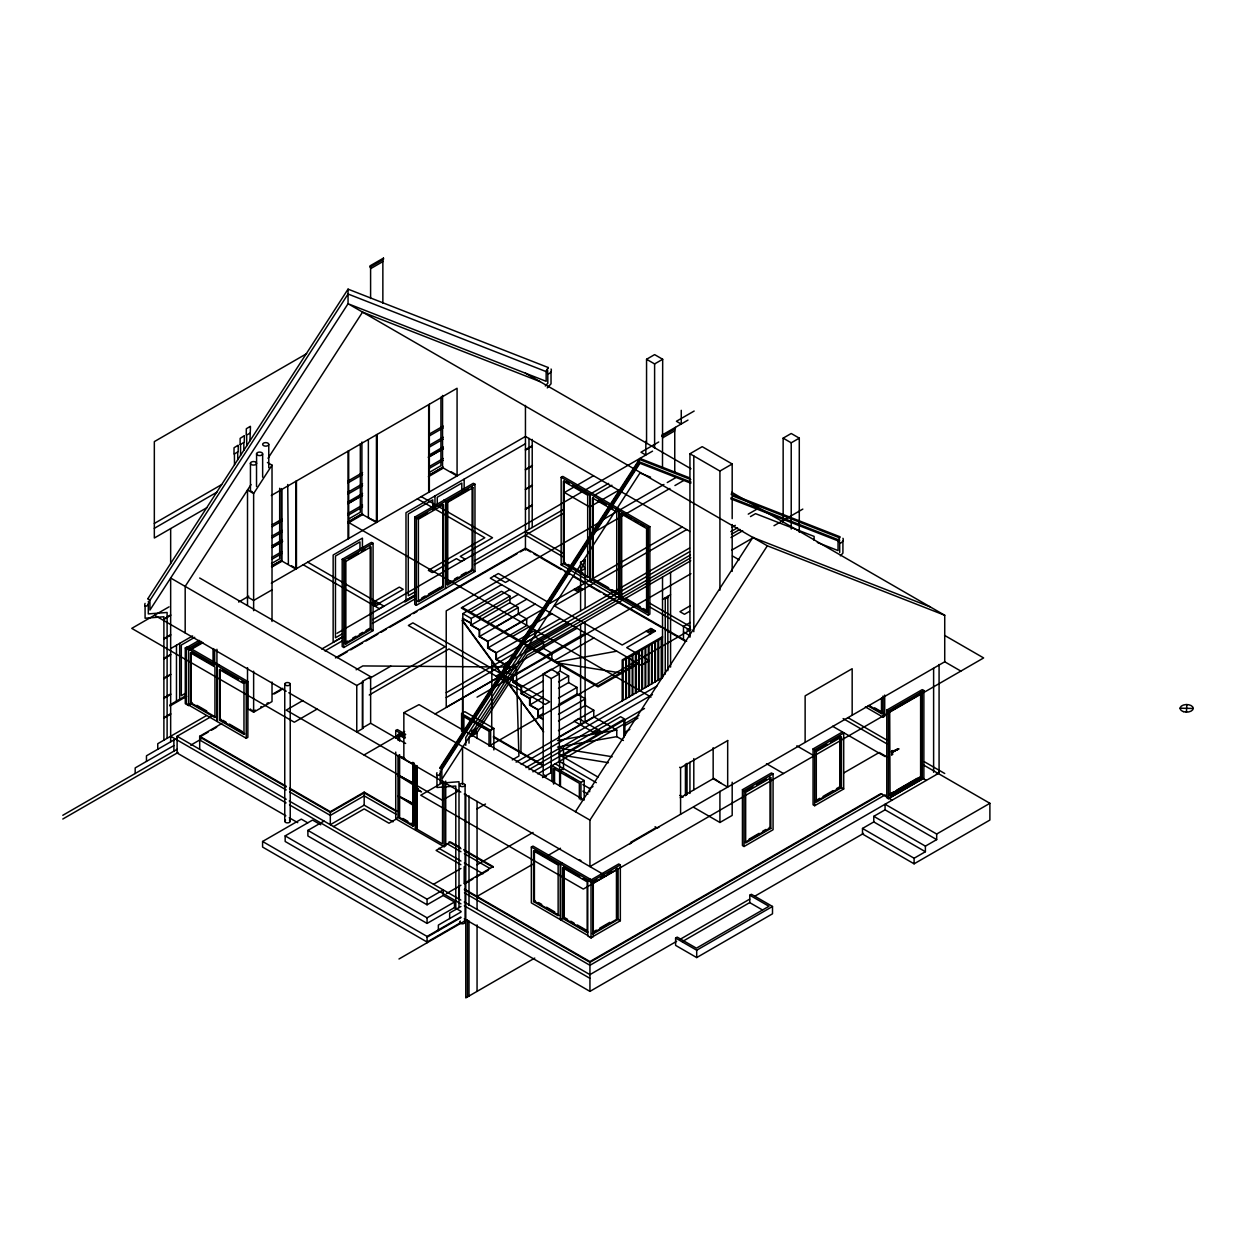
<?xml version="1.0" encoding="UTF-8"?>
<svg xmlns="http://www.w3.org/2000/svg" width="1256" height="1256" viewBox="0 0 1256 1256"><rect width="100%" height="100%" fill="white"/><g stroke="black" fill="none" stroke-linecap="round" stroke-linejoin="round"><path stroke-width="1.5" d="M548.228 367.537L546.156 371.588L548.228 367.537L348.053 289.147L348.053 303.732L149.951 610.055L149.951 600.337L348.053 294.014L546.156 371.603L546.156 381.306L348.053 303.732L767.337 545.81L944.732 615.267L944.732 661.786L589.943 866.609L589.943 820.105L767.337 545.81M891.854 754.95C892.168 750.994 892.011 756.081 891.98 753.93M1186.418 712.121L1186.842 704.538M416.835 791.217L417.73 791.421M892.812 752.093L892.875 751.371A1.853 1.068 -60 0 0 892.89 750.805C884.789 755.421 910.365 744.353 892.545 751.182A1.853 1.068 -60 0 0 892.561 750.617L892.529 750.538M897.428 748.906L893.095 752.156L892.074 751.386M417.604 789.616L417.73 789.459A1.853 1.068 60 0 0 417.746 788.909L416.442 789.004L418.06 789.286A1.853 1.068 60 0 0 418.06 788.721C410.681 786.382 430.023 796.885 416.678 788.862M417.243 788.533L418.06 788.721C415.438 789.569 419.159 790.118 416.945 788.705M891.697 751.575L891.854 752.171M892.529 751.261L891.823 752.014M897.585 749.549L892.718 751.763M417.102 790.464C416.066 794.514 419.159 789.145 416.961 791.484M417.337 791.688L416.914 791.453M585.108 559.658L580.602 571.213L585.108 568.607L580.602 562.28L585.108 559.658L585.108 608.344M417.589 789.004L416.474 789.16M416.945 787.983L416.835 788.768M891.854 751.151L893.095 752.156M817.342 542.466L838.05 550.568L838.05 540.865L840.107 536.814L731.086 494.11M476.04 728.292L471.518 736.11L471.518 730.898L476.04 728.292L476.04 733.504L471.518 730.898M147.878 598.672L149.951 600.321L147.878 598.672L348.053 289.147M251.027 484.58L185.181 586.411L185.181 632.914M268.03 458.299L362.56 312.116L539.954 381.573M253.634 610.683L253.634 493.561L272.018 465.144L267.418 462.491M440.291 768.358L639.948 459.633L690.769 479.541M441.327 769.19L639.948 462.067L690.957 482.053M580.602 564.76L441.845 779.317L441.845 769.614L639.948 463.276L690.831 483.215M583.177 560.788L639.948 473.01L650.592 477.17M476.778 733.08L527.128 655.224L690.706 560.773M575.436 811.721L752.831 537.427L930.225 606.899M472.853 735.341L526.437 652.633L690.769 557.758M892.09 753.474L892.922 754.087L891.525 754.762M545.292 385.969L547.804 383.253L547.804 373.362M547.271 387.9L551.023 383.834L551.023 371.493M840.405 555.811L842.917 553.111L842.917 540.755M249.96 440.825L250.478 426.522M893.095 751.59L891.98 750.947L892.749 750.633M249.991 433.147L246.663 435.078L246.741 445.817M234.495 464.751L234.417 454.013L238.185 451.579L238.248 445.488M240.336 444.608L244.292 442.128L244.371 436.067M370.599 268.674L382.86 261.593M306.621 353.674L154.331 441.61L154.331 538.023L206.816 507.722M154.331 523.454L221.653 484.596M154.331 528.321L216.864 492.211M271.327 495.492L457.074 388.261L457.074 475.945L442.552 467.562L429.505 475.098M272.254 524.757L281.941 519.168M348.053 481.001L362.56 472.617M428.689 434.435L443.195 426.067M272.254 526.609L281.941 521.036M348.053 482.854L362.56 474.47M428.689 436.303L443.195 427.919M272.254 535.92L281.941 530.346M348.053 492.164L362.56 483.78M428.689 445.613L443.195 437.229M272.254 537.788L281.941 532.199M348.053 494.032L362.56 485.648M428.689 447.481L443.195 439.098M272.254 545.638L281.941 540.049M348.053 501.866L362.56 493.498M428.689 455.316L443.195 446.932M169.042 606.852L131.754 628.377L294.312 722.231L317.093 709.075M272.536 547.098L282.726 541.21M348.823 503.059L362.34 495.257M428.218 457.215L443.431 448.439M272.254 547.49L281.941 541.901M348.053 503.735L362.56 495.351M428.689 457.184L443.195 448.8M170.659 614.875L163.673 619.381L170.659 615.346M272.254 557.193L281.941 551.604M348.053 513.437L362.56 505.053M428.689 466.887L443.195 458.503M272.254 559.061L281.941 553.472M348.053 515.305L362.56 506.922M428.689 468.739L443.195 460.371M271.5 563.552L279.68 558.826L279.68 488.286M348.87 518.885L360.315 512.275L360.315 443.682M429.505 472.335L440.935 465.725L440.935 397.132M272.254 565.718L281.941 560.129L281.941 490.123M348.053 521.962L362.56 513.578M428.689 475.412L443.195 467.028M271.5 566.315L281.297 560.663L295.804 569.047L295.804 481.362M348.87 521.648L361.916 514.112L376.439 522.496L376.439 434.812M272.128 566.911L282.16 561.118M347.755 523.25L362.78 514.567M428.39 476.699L443.415 468.017M288.378 564.023L287.734 484.502M646.557 443.556L646.557 359.279L654.611 354.616L662.681 359.279L662.493 467.248M163.72 638.676L170.659 634.657M163.72 639.147L170.659 635.144M238.64 602.048L248.798 596.192M271.327 583.177L525.448 436.46L690.094 531.524M646.557 359.279L654.611 363.926L662.681 359.279M170.659 648.583L192.592 635.929M272.018 589.849L253.634 600.462L247.511 596.93M525.448 443.729L405.986 512.699L405.986 600.242M194.727 637.294L181.304 645.05L181.304 695.698L186.343 692.794M163.72 658.458L170.659 654.455M525.448 449.617L532.387 445.613M163.72 658.929L170.659 654.925M525.448 450.088L532.387 446.084M190.802 704.224L188.541 705.527L185.276 703.658L185.276 647.97L187.537 646.667L247.856 681.49L247.856 737.351L246.239 738.277L188.165 704.757L189.782 703.815M187.898 704.6L186.281 703.674L186.281 647.798L199.186 640.356M414.731 517.111L473.355 483.277L474.972 484.204L474.972 571.48L416.348 605.314L414.731 604.387L414.731 517.111L416.348 518.037L474.972 484.204M342.197 559.281L371.462 542.388L373.079 543.314L373.079 630.591L343.814 647.499L342.197 646.557L342.197 559.281L343.814 560.223L373.079 543.314M200.803 641.282L187.898 648.74L186.281 647.798M189.782 647.955L188.165 648.881L246.239 682.416L247.856 681.49M185.276 647.97L188.541 649.839L190.802 648.536M192.058 648.002L202.122 642.193M189.515 650.404L202.923 642.664M348.399 558.999L358.478 553.174M361.838 551.243L365.198 549.296M417.589 518.759L427.652 512.95M432.692 510.03L436.052 508.099M439.412 506.152L442.771 504.221L442.771 586.772L417.589 601.31M468.755 489.212L446.932 501.819L446.932 584.37L472.115 569.832L472.115 487.281M446.131 501.348L447.748 502.274L472.915 487.736L472.915 570.287L447.748 584.825L446.131 583.899L451.171 580.994M344.238 560.474L345.855 561.401L371.038 546.862L371.038 629.413L345.855 643.951L344.238 643.025L347.598 641.078M163.72 678.24L170.659 674.236M525.448 469.414L532.387 465.411M163.72 678.727L170.659 674.723M525.448 469.885L532.387 465.882M218.654 664.628L217.037 665.554L217.194 721.509L217.194 665.649L218.811 664.722M163.72 697.975L170.659 693.971M525.448 489.134L532.387 485.13M163.72 698.446L170.659 694.442M525.448 489.605L532.387 485.601M591.812 493.137L620.605 509.763L618.988 510.69L619.224 598.343L619.224 510.831L620.841 509.905L649.87 526.657L649.87 614.184L648.253 615.11L561.165 564.839L561.165 477.311L562.782 476.385L591.56 492.996L589.943 493.922L589.943 581.45L590.838 581.214M186.139 695.51L169.953 704.867L169.953 705.982L186.689 696.311M694.16 411.042L676.419 421.278L681.254 424.073L681.254 410.32M163.72 717.741L170.659 713.738M525.448 508.9L532.387 504.896M163.72 718.212L170.659 714.209M525.448 509.371L532.387 505.367M190.425 703.454L214.949 717.6L214.949 666.952L190.425 652.79L190.425 703.454L192.027 702.512M687.974 420.101L661.849 435.188L661.849 436.444L675.383 428.626L675.383 427.37M593.491 475.757L564.478 492.509L589.629 507.031L618.659 490.28M662.493 437.936L674.755 430.855M379.014 603.304L403.207 589.347L399.329 587.117L370.63 603.681L379.657 603.681L375.151 606.287L375.151 601.075M658.725 441.986L640.984 452.223L645.835 455.017L645.835 441.264M337.032 633.291L652.539 451.14M342.009 634.013L335.462 637.781L335.462 556.047L359.97 541.885L359.97 549.673M414.81 591.969L408.279 595.736L408.279 513.971L432.755 499.841L432.755 507.628M342.919 636.651L333.154 642.287L333.154 555.011L362.435 538.118L362.435 547.82M414.323 595.438L404.872 600.886L404.872 602.001L415.061 596.113M206.314 715.685L157.754 743.709L157.754 749.298M321.74 649.038L342.119 637.279M372.671 619.632L415.108 595.14M474.517 560.835L562.798 509.873M608.626 483.419L590.194 494.063L590.194 581.591L591.812 580.665M285.85 815.803L177.112 753.019L177.112 736.267L211.102 716.642M324.943 650.922L341.93 641.11M372.514 623.447L414.998 598.924M474.47 564.588L562.735 513.625M594.952 495.021L611.908 485.24M177.284 738.026L146.465 755.814L146.465 761.403M421.812 597.935L425.172 596.003M428.531 594.057L440.275 587.274M454.531 579.063L457.875 577.116M461.235 575.185L466.274 572.265M352.638 638.174L355.998 636.243M359.342 634.296L362.701 632.365M366.061 630.418L369.421 628.487L371.038 629.413M443.572 587.243L418.389 601.781L418.389 519.23L443.572 504.692L443.572 587.243L441.955 586.317M173.893 745.577L135.177 767.918L135.177 773.508M219.455 720.206L243.978 734.368L243.978 683.719L219.455 669.558L219.455 720.206L221.229 719.374M62.8 815.301L177.237 749.22M199.688 749.298L199.688 736.267L221.747 723.535M272.646 694.144L282.82 688.272M335.415 657.909L525.448 548.197L686.655 641.266M689.937 637.263L689.937 453.746L702.198 446.665L732.185 463.982L732.185 518.65M208.166 732.107L199.688 737.005L286.211 786.962M211.573 730.16L216.66 727.208M274.342 693.909L281.124 689.999M337.11 657.673L347.3 651.785M350.691 649.839L362.56 642.978M365.967 641.015L377.836 634.154M381.227 632.192L386.314 629.256M389.705 627.309L410.068 615.55M413.46 613.587L416.866 611.625M420.258 609.662L516.954 553.833M520.361 551.871L525.448 548.935L530.534 551.871M62.8 819.022L178.101 752.454M190.708 745.185L200.897 739.297M247.511 667.658L247.511 708.651L253.634 712.199L272.018 701.586L272.018 682.039M603.791 519.183L663.922 484.471M667.266 482.54L675.618 477.72M598.515 522.951L446.225 610.871L446.225 707.285L498.695 677M648.206 611.311L646.589 612.237L620.888 597.385L620.888 513.704L622.489 512.778M501.584 584.684L461.266 607.967L598.013 686.922L638.331 663.639M509.638 580.037L505.446 582.454L494.158 575.939M596.098 531.084L669.903 488.474M674.927 485.554L683.327 480.718M302.884 700.518L286.242 710.127L442.348 800.245L459.005 790.636M356.139 669.778L362.796 665.931L516.263 667.077L518.916 756.049L512.26 759.896M462.836 620.197L462.836 613.619L501.536 591.278L509.92 596.113L509.92 602.692L470.89 625.221L470.89 623.212L462.553 618.392L462.553 620.401L521.256 700.628L520.926 753.019M470.608 612.253L509.967 589.535M462.553 618.392L470.89 623.212M689.937 453.746L719.923 471.063L732.185 463.982M462.867 718.762L462.553 620.401M561.165 564.839L562.782 563.897M563.426 563.52L587.682 577.54L587.682 495.225L563.426 481.221L563.426 563.52L565.043 562.594M783.147 522.433L783.147 438.14L791.217 433.493L799.287 438.14L799.287 532.23M462.836 613.619L471.22 618.47L509.92 596.113M362.56 681.38L362.56 727.883L362.56 681.38L370.63 676.717L370.63 723.236L405.657 743.458M170.659 741.856L170.659 578.027L356.767 685.478L363.219 681.757M369.327 678.554L390.82 666.135M479.007 617.089L518.351 594.371M783.147 438.14L791.217 442.803L799.287 438.14M561.165 477.311L648.253 527.583L649.87 526.657M487.391 621.924L526.735 599.206M370.457 689.811L445.142 646.699L408.373 625.472L412.879 622.866L549.641 701.821L545.12 704.428L449.004 648.928L369.233 694.992M479.274 630.057L518.304 607.527L518.304 614.106L479.274 636.635L479.274 630.057L470.89 625.221M495.775 626.775L535.119 604.058M682.196 526.971L549.955 603.304L498.349 573.521L490.295 578.168L641.235 665.319L649.289 660.656L626.713 647.625L655.428 631.062L650.906 628.455L622.207 645.019L554.477 605.91L686.702 529.577M592.455 580.288L616.743 594.308L616.743 511.993L592.455 497.973L592.455 580.288L594.072 579.361L608.642 587.761M504.158 631.611L543.503 608.893M487.673 641.471L526.688 618.941L526.688 625.519L487.673 648.049L487.673 641.471L479.274 636.635M512.542 636.462L551.886 613.744M362.56 727.883L370.63 723.236M363.219 728.26L356.767 731.981L356.767 685.478M496.057 652.885L535.072 630.355L535.072 636.918L496.057 659.463L496.057 652.885L487.673 648.049M520.926 641.298L560.286 618.58M491.897 660.515L491.708 728.433M403.851 759.174L403.851 712.654L419.017 704.647L583.177 799.444M523.155 644.108L689.575 548.024M748.246 514.144L756.724 509.261M689.732 551.651L524.333 647.154L465.772 737.523L465.772 745.326M731.934 527.3L735.31 525.353M750.491 516.577L755.562 513.657L814.108 536.406L814.108 540.315M446.225 692.731L513.547 653.858M529.31 646.134L568.67 623.416M525.495 650.2L690.439 554.979M730.819 531.665L737.555 527.771M446.225 697.582L508.759 661.472M504.441 664.298L543.471 641.769L543.471 648.332L504.441 670.861L504.441 664.298L496.057 659.463M620.888 597.385L622.489 596.459M731.432 534.287L739.894 529.404M395.734 738.355L395.734 730.521L397.351 729.579L405.688 734.399M730.961 537.537L742.689 530.77M537.694 650.985L577.053 628.267M364.067 754.95L404.652 731.51M435.094 713.942L516.263 667.077M546.093 655.82L585.437 633.103M512.825 675.712L551.855 653.183L551.855 659.745L512.825 682.275L512.825 675.712L504.441 670.861M477.06 697.159L690.926 573.694M731.62 550.191L753.663 537.474M773.994 525.73L802.82 509.088M461.596 731.133L461.596 713.534L464.83 711.681L493.859 728.433L493.859 749.942M554.477 660.656L593.821 637.938M662.524 599.395L670.578 594.747M665.256 598.939L667.847 597.448M546.407 776.302L543.189 774.434L543.189 673.891L551.243 669.228L559.312 673.891L559.312 762.832M512.825 682.275L521.209 687.126L560.239 664.581L560.239 671.159L568.623 675.995L568.623 682.573L558.528 688.398M460.732 922.595L427.071 942.031L262.583 847.062L262.583 841.473L301.283 819.132L307.736 822.853M521.209 687.126L521.209 693.689L543.408 680.878M556.863 673.106L560.239 671.159M543.189 673.891L551.243 678.538L559.312 673.891M460.936 911.307L454.484 907.586L427.071 923.411L285.159 841.473L285.159 835.884L312.571 820.058L320.751 824.784M414.025 762.926L413.224 764.15L414.025 763.679M521.083 701.036L542.985 730.333M289.602 788.171L330.312 811.674L364.177 792.128L396.975 811.062M690.094 605.832L679.936 611.688L684.457 614.294L689.528 611.358M521.209 693.689L529.592 698.524L543.377 690.565M558.528 681.835L568.623 675.995M414.025 784.388L413.224 784.859L398.387 775.549L410.728 781.734M398.387 776.287L399.188 775.078M454.484 907.586L454.484 901.996L443.195 895.481L427.071 904.791L307.893 835.978L307.893 830.389L324.017 821.079M469.006 737.57L477.06 732.907L477.06 738.497M529.592 698.524L529.592 705.103L543.377 697.143M461.596 713.534L490.625 730.301L493.859 728.433M393.034 821.832L364.177 805.159L330.312 824.721L330.312 811.674M333.546 826.574L364.177 808.895L389.015 823.23L396.268 819.038M662.524 636.635L622.207 659.918L622.207 700.879M662.524 637.765L623.164 660.483L623.164 700.33M529.592 705.103L537.976 709.938L543.346 706.845M558.496 698.101L577.006 687.409L577.006 693.971L558.496 704.663M690.266 622.489L683.484 626.399L683.484 639.43M398.387 775.549L414.025 783.65M414.025 804.876L413.224 805.332L398.387 796.021L412.376 803.181M686.875 630.025L690.25 628.079M398.387 796.775L399.188 795.566M537.976 709.938L537.976 716.517L543.346 713.408M488.945 746.174L690.847 629.601M416.505 789.239L417.432 788.909M637.357 663.09L598.013 685.807L462.224 607.402M558.465 714.366L585.39 698.823L585.39 705.385L558.465 720.928M443.525 782.08L420.744 795.221L583.302 889.075L983.636 657.94L944.591 635.395M398.387 796.021L414.025 804.123M395.734 752.093L395.734 818.786L397.351 817.844M397.995 755.672L397.995 817.468L399.612 816.541L399.612 754.746M558.449 730.631L593.774 710.237L593.774 716.799M558.449 737.209L593.821 716.831L616.775 730.066L616.775 736.644L623.416 740.475M516.106 762.141L662.524 677.612L662.524 577.053M397.995 817.468L412.832 826.04L414.449 825.113L411.152 823.214M521.177 764.433L656.904 686.059M415.391 829.384L414.747 765.03M415.626 829.525L414.982 765.171M525.934 767.636L652.445 694.599M528.996 769.598L593.491 732.358M598.013 729.752L620.59 716.705L624.467 718.95L532.874 771.828M563.504 755.264L644.516 708.478M477.06 808.895L485.491 804.028M537.756 773.853L638.912 715.449M624.876 725.67L637.97 718.102M542.545 777.558L550.929 772.707L550.929 766.144M624.876 732.232L629.79 729.406M559.626 770.525L563.504 768.295L563.504 745.954M443.368 846.23L436.099 850.406L460.858 864.709M444.812 845.382L450.621 842.038L460.45 847.706M395.734 818.786L444.122 846.717L445.723 845.775L445.723 781.059M551.918 781.263L551.918 765.626L580.947 782.394L584.181 780.525L584.181 800.072M582.894 784.608L589.629 788.485L592.989 786.554M433.524 884.303L460.936 868.477M477.06 864.756L533.062 832.43M307.893 830.389L427.071 899.202L443.195 889.892L443.195 895.481M446.43 893.613L460.936 885.229M464.406 883.235L493.184 866.609L463.715 849.59M464.406 883.973L472.868 879.09M476.26 877.128L488.113 870.298M587.73 935.437L531.351 902.891L531.351 847.031L532.968 846.089L593.287 880.911L593.287 936.599L591.027 937.902L587.761 936.018L587.761 880.346L590.022 879.043M679.684 767.259L680.579 767.777L727.679 740.6M285.159 835.884L427.071 917.822L454.484 901.996M477.06 896.407L532.67 864.301M547.836 855.556L560.474 848.255M460.936 906.471L449.648 912.986L449.648 918.56M460.936 912.044L438.36 925.091L438.36 930.665M262.583 841.473L427.071 936.442L460.732 917.006M427.071 937.196L460.936 917.634M561.997 862.856L560.396 863.783L560.396 919.659L561.997 918.717M562.17 862.951L560.553 863.877L560.553 919.753L562.17 918.811M398.984 958.987L465.772 920.428M680.234 797.733L713.8 778.343L721.227 783.383M630.559 842.383L656.354 827.484L655.067 826.746M629.915 843.875L631.517 842.949M657.328 828.049L658.945 827.123M533.612 901.588L558.135 915.75L558.135 865.101L533.612 850.94L533.612 901.588L535.072 900.568M742.437 789.71L771.467 772.942L773.068 773.884L773.068 829.745L744.054 846.497L742.437 845.571L742.437 789.71L744.054 790.636L773.068 773.884M813.072 748.921L842.101 732.17L843.702 733.096L843.702 788.972L814.689 805.724L813.072 804.798L813.072 748.921L814.689 749.863L843.702 733.096M591.042 879.624L589.425 880.55L531.351 847.031M744.855 791.845L753.239 787.01M756.599 785.079L766.662 779.27M815.489 751.072L827.233 744.29M830.577 742.359L840.641 736.55L840.641 787.198L815.489 801.721M886.783 710.095L922.249 689.607L923.867 690.533L923.867 778.218L888.385 798.706L886.783 797.78L886.783 710.095L888.385 711.022L923.867 690.533M868.069 705.888L881.477 713.628L883.094 712.702L874.71 707.866M620.338 864.882L591.309 881.633L589.692 880.707L618.721 863.955L620.338 864.882L620.338 920.742L591.309 937.51L589.692 936.568M770.823 777.794L745.656 792.316L745.656 842.964L770.823 828.442L770.823 777.794L769.206 776.867M587.761 880.346L591.027 882.214L593.287 880.911M592.11 882.842L597.15 879.938M600.494 878.007L603.853 876.076M607.213 874.129L612.237 871.224M894.146 708.478L897.538 706.516M900.929 704.569L906 701.633M916.173 695.761L921.26 692.825L921.26 776.71L889.06 795.299M865.353 706.924L883.094 717.176L884.711 716.234L884.711 695.055M693.799 807.404L719.923 822.476L732.185 815.411L732.185 782.221M562.657 918.356L587.164 932.502L587.164 881.853L562.657 867.708L562.657 918.356L564.258 917.414L567.539 919.313M843.781 772.942L879.263 752.47L887.537 757.242M891.98 750.947L892.89 750.805M534.758 958.077L465.772 997.892L465.772 794.122M749.078 839.134L759.142 833.325M762.502 831.378L765.846 829.447M816.353 800.292L819.713 798.345M823.072 796.414L833.136 790.605M836.48 788.674L839.84 786.727L841.457 787.669L841.457 737.005L816.29 751.543L816.29 802.192L841.457 787.669M744.855 842.493L770.006 827.971L770.006 777.323M592.989 932.062L596.333 930.131M599.693 928.184L609.757 922.375M592.11 933.506L617.277 918.968L617.277 868.32M618.078 919.439L592.926 933.962L592.926 883.313L618.078 868.791L618.078 919.439L616.461 918.513L616.461 867.865M464.422 889.107L589.943 961.578L880.88 793.619L892.168 800.135M881.775 793.839L589.943 962.332L464.422 889.845M885.166 794.86L589.943 965.299L464.422 892.828M890.112 793.949L893.503 791.986M896.894 790.04L917.225 778.296M890.441 794.137L920.931 776.522L920.931 692.637M890.033 795.864L889.703 711.791L921.904 693.202L921.904 777.087L889.703 795.676L922.218 777.276L922.218 693.375L920.617 692.449L920.617 776.334L922.218 777.276M888.934 798.282L923.129 778.532L926.347 780.4M938.279 773.508L589.943 974.625L464.233 902.028M873.784 816.337L885.072 809.822L936.678 839.62L936.678 834.031L989.885 803.306L989.885 820.058L914.101 863.814L862.495 834.031L862.495 828.442L873.784 821.926L925.389 851.725L925.389 846.136L873.784 816.337L873.784 821.926M749.785 895.214L751.386 894.272L772.503 906.471L772.503 913.803L696.703 957.574L675.602 945.375L675.602 938.044L677.204 937.102L696.405 948.186L768.97 906.283L749.785 895.214L749.785 902.656L762.58 910.035M464.233 918.795L589.943 991.377L676.607 941.341M680.014 939.378L749.675 899.155M754.778 896.219L863.516 833.435M682.275 941.623L749.785 902.546M675.602 938.044L696.703 950.227L772.503 906.471M925.389 846.136L936.678 839.62M862.495 828.442L914.101 858.24L925.389 851.725M237.714 452.097L237.714 459.759M240.54 444.561L240.603 455.3M250.242 426.365L246.317 428.751L246.239 435M244.104 435.848L240.131 438.375L240.116 444.483M556.832 662.022L616.775 651.189M557.491 740.538L616.775 730.066M557.491 747.1L616.775 736.644M237.996 445.299L234.04 447.764L233.993 453.934M1180.075 708.211L1193.2 708.462M558.669 663.09L620.37 672.886M559.312 748.168L612.174 756.74M608.406 762.706L559.312 754.73L598.013 777.072M689.293 477.735L639.948 458.424L439.773 767.934L441.845 769.614M732.515 495.885L839.589 537.819M731.055 497.753L838.568 539.845M730.819 498.868L838.05 540.865M525.448 373.205L690.973 468.771M731.699 492.274L944.732 615.267M944.732 661.786L960.856 671.096M732.436 555.968L739.235 559.893M623.29 514.159L631.328 518.807M634.547 520.659L637.75 522.512M640.968 524.364L644.187 526.217M565.844 481.692L569.078 483.56M572.312 485.428L588.483 494.754M598.123 500.312L606.208 504.99M609.443 506.859L612.692 508.727M620.888 513.704L646.589 528.54L646.589 612.237M868.869 705.417L882.293 713.173L882.293 697.582M451.265 471.848L456.101 474.642M471.314 486.81L472.915 487.736M525.448 531.429L562.798 553.001M649.368 602.974L690.109 626.493M847.973 717.647L887.019 740.192M924.369 761.748L944.732 773.508M525.448 535.166L562.829 556.738M649.462 606.758L690.235 630.308M843.137 718.573L887.317 744.086M922.987 764.684L989.885 803.306M568.277 564.462L582.831 572.862M611.876 589.645L615.11 591.513M893.032 751.999L892.388 751.622M625.708 598.311L640.168 606.664M643.386 608.516L646.605 610.385M588.483 577.069L564.227 563.065L564.227 480.75M617.544 593.837L593.256 579.817L593.256 497.517M683.484 631.988L689.937 635.709M444.09 500.171L445.692 501.097L445.613 588.42M443.996 500.218L445.613 501.144M533.926 553.833L537.317 555.796M540.724 557.758L561.071 569.518M564.478 571.464L569.565 574.416M572.956 576.363L584.825 583.224M588.232 585.186L600.101 592.047M603.492 593.994L661.19 627.309M664.581 629.272L684.944 641.031M832.571 726.251L885.166 756.614M421.262 496.607L492.54 537.756L460.293 556.392L465.128 559.171L461.266 561.416L456.43 558.622L432.237 572.579L428.359 570.35L484.8 537.756L417.4 498.852M796.822 745.844L813.59 755.515M936.678 834.031L885.072 804.233L885.072 809.822M471.314 569.361L472.915 570.287M473.355 570.538L474.972 571.48M842.101 788.03L843.702 788.972M375.466 521.193L368.369 517.833L368.369 439.898M509.92 602.692L518.304 607.527M518.304 614.106L526.688 618.941M348.901 522.606L651.063 697.064M766.49 763.711L783.477 773.508M535.072 636.918L543.471 641.769M543.471 648.332L551.855 653.183M551.855 659.745L560.239 664.581M253.634 493.561L247.511 490.028L247.511 605.204M568.623 682.573L577.006 687.409M577.006 693.971L585.39 698.823M585.39 705.385L593.774 710.237M769.206 827.516L770.823 828.442M307.736 562.154L383.849 606.099L379.343 608.705L303.214 564.76M291.612 565.875L296.447 568.67L296.447 480.985M679.794 795.378L683.013 797.246M543.33 719.233L538.306 716.328L538.306 709.75L529.922 704.914L529.922 698.336L521.538 693.5L521.538 686.938L513.155 682.087L513.155 675.524L504.755 670.673L504.755 664.11L496.371 659.274L496.371 652.696L487.987 647.861L487.987 641.282L479.604 636.447L479.604 629.884L471.22 625.033L471.22 618.47M537.976 716.517L543.016 719.421M371.462 629.664L373.079 630.591M559.312 761.293L596.333 782.676M555.152 763.758L584.181 780.525M565.828 774.355L569.062 776.224M572.281 778.076L575.515 779.945M465.505 716.862L476.793 723.378M480.028 725.246L489.699 730.835M493.467 736.424L542.749 764.873M493.341 737.099L542.404 765.422M582.894 791.17L587.949 794.09M199.688 578.027L370.63 676.717M403.851 712.654L589.943 820.105M395.734 730.521L405.233 736M405.39 737.774L398.796 733.959L398.796 739.753M404.589 738.23L397.995 734.43L397.995 740.224M401.685 756.74L404.981 758.64M579.346 859.669L580.947 860.596M398.387 755.578L413.224 764.15M154.535 615.22L286.18 691.24M288.801 692.747L460.826 792.065M464.233 794.028L606.083 875.919M214.101 665.57L191.21 652.351L191.21 702.999L215.734 717.16M221.872 670.06L238.216 679.496M241.497 681.38L244.763 683.264M558.92 864.646L534.397 850.485L534.397 901.133L558.92 915.294M579.77 876.672L563.41 867.237L563.41 917.885L587.934 932.046M583.035 878.572L586.301 880.456M618.721 919.816L620.338 920.742M396.425 811.502L364.177 792.881L330.312 812.428L289.602 788.925M449.051 841.881L460.936 848.742M464.328 850.705L493.184 867.362M396.425 814.469L364.177 795.849L330.312 815.411L289.602 791.908M447.356 843.875L460.936 851.725M464.328 853.672L489.793 868.383M402.909 818.441L407.855 821.298M196.941 705.354L206.753 711.006M222.861 720.316L226.111 722.184M229.346 724.068L242.345 731.557M538.479 902.53L541.729 904.399M546.596 907.225L554.712 911.903M570.805 921.197L574.071 923.082M577.336 924.966L587.149 930.633M244.763 733.912L220.24 719.767L220.24 669.103M438.878 848.287L460.936 861.035M464.328 862.982L483.01 873.768M199.688 736.267L286.211 786.225M199.688 739.988L286.211 789.946M177.112 736.267L286.211 799.256M289.241 800.998L460.826 900.065M170.659 736.267L286.085 802.914M289.492 804.876L460.936 903.849M464.328 905.812L589.943 978.346M289.241 817.766L297.735 822.664M462.224 620.59L543.675 731.903M939.08 664.487L939.08 772.267M933.616 668.396L933.616 772.267M914.101 858.24L914.101 863.814M888.385 711.022L888.385 798.706M883.094 695.981L883.094 717.176M881.477 698.053L881.477 713.628M852.165 715.229L852.165 668.71L805.127 695.871L805.127 742.375M839.699 542.623L839.699 552.53M839.84 736.079L839.84 786.727M814.689 749.863L814.689 805.724M791.217 442.803L791.217 529.043M744.054 790.636L744.054 846.497M732.185 524.506L732.185 571.37M727.679 740.443L727.679 787.104L713.157 778.72L713.157 747.712M719.923 471.063L719.923 590.147M719.923 791.249L719.923 822.476M696.703 950.227L696.703 957.574M693.799 455.975L693.799 631.69M693.799 758.593L693.799 789.836M689.937 762.219L689.937 793.447M687.032 763.35L687.032 794.64M686.247 763.868L686.247 795.189M685.431 764.339L685.431 795.66M680.579 767.777L680.579 814.28M674.755 428.987L674.755 472.052M670.578 572.391L670.578 667.093M667.847 596.333L667.847 670.688M665.256 597.809L665.256 674.095M661.881 638.126L661.881 677.973M661.237 638.503L661.237 678.35M658.646 639.995L658.646 679.841M658.003 640.372L658.003 680.218M655.428 641.847L655.428 681.71M654.611 363.926L654.611 448.219M654.784 642.224L654.784 682.071M652.194 643.716L652.194 683.562M651.55 644.092L651.55 683.939M648.975 645.584L648.975 685.431M648.332 645.945L648.332 685.807M648.253 527.583L648.253 615.11M647.405 528.085L647.405 611.766L621.689 596.93L621.689 513.233M645.741 647.437L645.741 687.299M645.097 647.813L645.097 687.66M642.523 649.305L642.523 689.152M641.879 649.682L641.879 689.528M639.304 651.173L639.304 691.02M638.66 651.534L638.66 691.381M636.07 653.026L636.07 692.872M635.426 653.403L635.426 693.249M632.851 654.894L632.851 694.741M632.208 655.255L632.208 695.118M629.617 656.747L629.617 696.609M628.973 657.124L628.973 696.97M626.399 658.615L626.399 698.462M625.755 658.992L625.755 698.838M624.876 719.829L624.876 735.514M623.824 720.442L623.824 737.633M591.027 882.214L591.027 937.902M589.943 961.578L589.943 991.377M589.629 788.485L589.629 791.767M585.108 621.736L585.108 722.294M580.947 782.394L580.947 799.978M580.602 562.28L580.602 610.95M580.602 624.358L580.602 724.9M579.346 798.973L579.346 783.32L553.535 768.421L553.535 784.074M564.258 866.766L564.258 917.414M563.049 768.546L563.049 769.677M560.474 771.153L560.474 786.586M559.626 748.184L559.626 786.178M554.54 767.84L554.54 783.493M551.243 678.538L551.243 773.288M532.214 439.38L532.214 527.52M528.996 438.391L528.996 529.388M525.448 405.453L525.448 550.05M490.625 730.301L490.625 745.938M489.024 744.934L489.024 731.228L463.213 716.328L463.213 731.997M477.06 801.438L477.06 909.438M477.06 924.903L477.06 991.377M469.006 737.398L469.006 743.16M469.006 795.817L469.006 905.435M469.006 920.883L469.006 996.039M467.436 919.863L467.436 996.934M465.081 785.047L465.081 922.218M464.155 479.117L464.155 488.851M464.171 866.609L464.171 883.376M463.904 715.936L463.904 731.589M462.553 697.865L462.553 732.782M462.553 747.304L462.553 784.419M461.8 490.876L461.8 483.089L437.261 497.25L437.261 505.038M459.319 886.171L459.319 899.202M459.005 907.586L459.005 781.734L440.197 783.179L440.197 773.272M455.787 909.438L455.787 786.036L436.962 787.481L436.962 775.14M447.748 502.274L447.748 584.825M444.122 781.986L444.122 846.717M442.552 395.467L442.552 467.562M442.599 780.463L442.505 843.922L416.709 829.023L416.709 765.611M434.969 495.979L434.969 507.565M429.332 404.275L429.332 491.96M428.689 404.652L428.689 492.321M427.071 899.202L427.071 904.791M427.071 917.822L427.071 923.411M427.071 936.442L427.071 942.769M416.788 765.563L416.788 828.976M416.348 518.037L416.348 605.314M413.632 763.774L413.632 825.569L398.796 817.012L398.796 755.201M412.832 762.314L412.832 826.04M399.612 733.488L399.612 741.228M382.86 259.725L382.86 303.261M377.083 434.435L377.083 522.119M370.599 266.806L370.599 298.504M370.222 546.391L370.222 628.942L345.039 643.48L345.039 560.93M364.177 792.128L364.177 805.159M361.916 442.018L361.916 514.112M348.697 450.825L348.697 538.51M348.053 451.202L348.053 538.887M345.855 561.401L345.855 643.951M343.814 560.223L343.814 647.499M290.23 684.096L290.23 821.267M284.751 684.096L284.751 821.267M281.297 488.568L281.297 560.663M272.018 465.144L272.018 621.469M268.768 444.593A3.062 1.758 0 0 1 263.886 445.786A3.062 1.758 0 0 1 264.561 442.74A3.062 1.758 0 0 1 268.768 444.593L268.768 467.797M262.645 454.075A3.062 1.758 0 0 1 257.763 455.253A3.062 1.758 0 0 1 258.422 452.223A3.062 1.758 0 0 1 262.645 454.075L262.645 477.186M256.585 453.636L256.585 463.26M256.522 463.543A3.062 1.758 0 0 1 251.64 464.72A3.062 1.758 0 0 1 252.299 461.69A3.062 1.758 0 0 1 256.522 463.543L256.522 486.527M253.634 671.206L253.634 712.199M250.446 463.087L250.446 489.903A3.062 1.758 0 0 0 250.446 490.374M246.239 682.416L246.239 738.277M243.837 442.646L243.837 450.307M216.927 649.305L216.927 664.722M214.666 649.525L214.666 663.152M213.865 649.054L213.865 662.697M213.049 648.583L213.049 662.226M188.541 649.839L188.541 705.527M179.687 643.37L179.687 699.231M176.468 645.239L176.468 701.099M173.893 739.988L173.893 751.167M170.659 528.603L170.659 563.52M167.111 738.308L167.111 612.473L148.302 613.901L148.302 604.01M163.892 740.177L163.892 616.775L145.084 618.219L145.084 605.863M551.039 369.029A2.732 1.586 -60 0 1 550.678 372.153A2.732 1.586 -60 0 1 548.118 373.597A2.732 1.586 -60 0 1 547.836 370.834M148.271 601.514A2.732 1.586 -60 0 1 147.988 604.607A2.732 1.586 -60 0 1 145.429 606.13A2.732 1.586 -60 0 1 145.068 603.398M939.001 771.859A2.732 1.586 0 0 1 936.348 773.837M464.28 921.103A2.732 1.586 0 0 1 464.28 923.333A2.732 1.586 0 0 1 460.403 923.333A2.732 1.586 0 0 1 460.403 921.103M289.43 820.152A2.732 1.586 0 0 1 289.43 822.397A2.732 1.586 0 0 1 285.552 822.397A2.732 1.586 0 0 1 285.552 820.152M268.172 702.748A3.062 1.758 0 0 1 266.916 703.313M261.484 706.61A3.062 1.758 0 0 1 260.793 706.845M255.361 710.158A3.062 1.758 0 0 1 254.67 710.394M253.1 710.504A3.062 1.758 0 0 1 251.64 710.158M250.666 709.436A3.062 1.758 0 0 1 250.446 708.996M252.33 491.755A3.062 1.758 0 0 1 250.666 490.813M842.917 538.29A2.732 1.586 -60 0 1 842.572 541.43A2.732 1.586 -60 0 1 840.013 542.859A2.732 1.586 -60 0 1 839.715 540.096M440.165 770.776A2.732 1.586 -60 0 1 439.883 773.884A2.732 1.586 -60 0 1 437.324 775.392A2.732 1.586 -60 0 1 436.962 772.675M383.488 258.108L369.955 265.911L369.955 267.183L383.488 259.364L383.488 258.108M500.579 673.499L496.073 676.105L505.1 676.105L500.579 678.711L500.579 673.499M578.655 718.573L574.149 721.18L597.369 734.587L597.369 729.375L592.848 731.981L601.891 731.981L578.655 718.573M582.957 589.472L573.913 589.472L578.435 592.078L578.435 586.866L582.957 589.472M655.192 631.187L646.165 631.187L650.687 633.793L650.687 628.581L655.192 631.187M460.403 786.162A2.732 1.586 0 0 0 464.987 785.455A2.732 1.586 0 0 0 461.643 783.524A2.732 1.586 0 0 0 460.403 786.162M285.552 685.211A2.732 1.586 0 0 0 290.136 684.504A2.732 1.586 0 0 0 286.792 682.573A2.732 1.586 0 0 0 285.552 685.211M1183.356 711.618A6.563 3.799 0 0 0 1193.2 708.337A6.563 3.799 0 0 0 1183.356 705.056A6.563 3.799 0 0 0 1183.356 711.618"/></g></svg>
